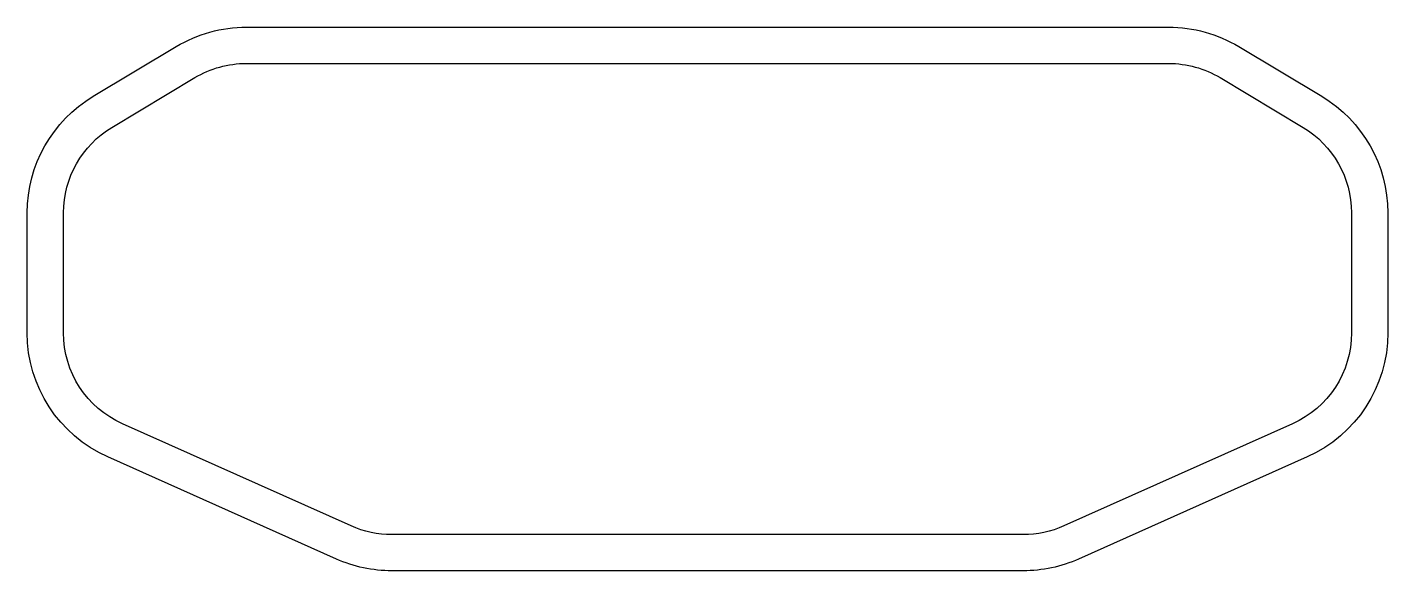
# Model space of a CAD drawing. Header units: millimetres. Extents: x -3.75 to 3.75, y 1.5 to 4.5.
import ezdxf

# ---------------------------------------------------------------- set-up
doc = ezdxf.new("R2010")
doc.units = ezdxf.units.MM
doc.layers.get('0').update_dxf_attribs({"linetype": 'CONTINUOUS'})

msp = doc.modelspace()

# ---------------------------------------------------------------- linework, layer by layer
for points in [[(-1.7401, 1.5, -0.105434), (-2.046, 1.5652), (-3.3059, 2.1282, -0.295859), (-3.75, 2.8129), (-3.75, 3.4754, -0.263447), (-3.3859, 4.1185), (-2.9281, 4.3931, -0.135933), (-2.5423, 4.5), (2.5423, 4.5, -0.135933), (2.9281, 4.3931), (3.3859, 4.1185, -0.263447), (3.75, 3.4754), (3.75, 2.8129, -0.295859), (3.3059, 2.1282), (2.046, 1.5652, -0.105434), (1.7401, 1.5)], [(-3.283, 3.947), (-2.8252, 4.2216, -0.135933), (-2.5423, 4.3), (2.5423, 4.3, -0.135933), (2.8252, 4.2216), (3.283, 3.947, -0.263447), (3.55, 3.4754), (3.55, 2.8129, -0.295859), (3.2244, 2.3108), (1.9644, 1.7478, -0.105434), (1.7401, 1.7), (-1.7401, 1.7, -0.105434), (-1.9644, 1.7478), (-3.2244, 2.3108, -0.295859), (-3.55, 2.8129), (-3.55, 3.4754, -0.263447)]]:
    msp.add_lwpolyline(points, format="xyb", close=True)

doc.saveas('drawing.dxf')
